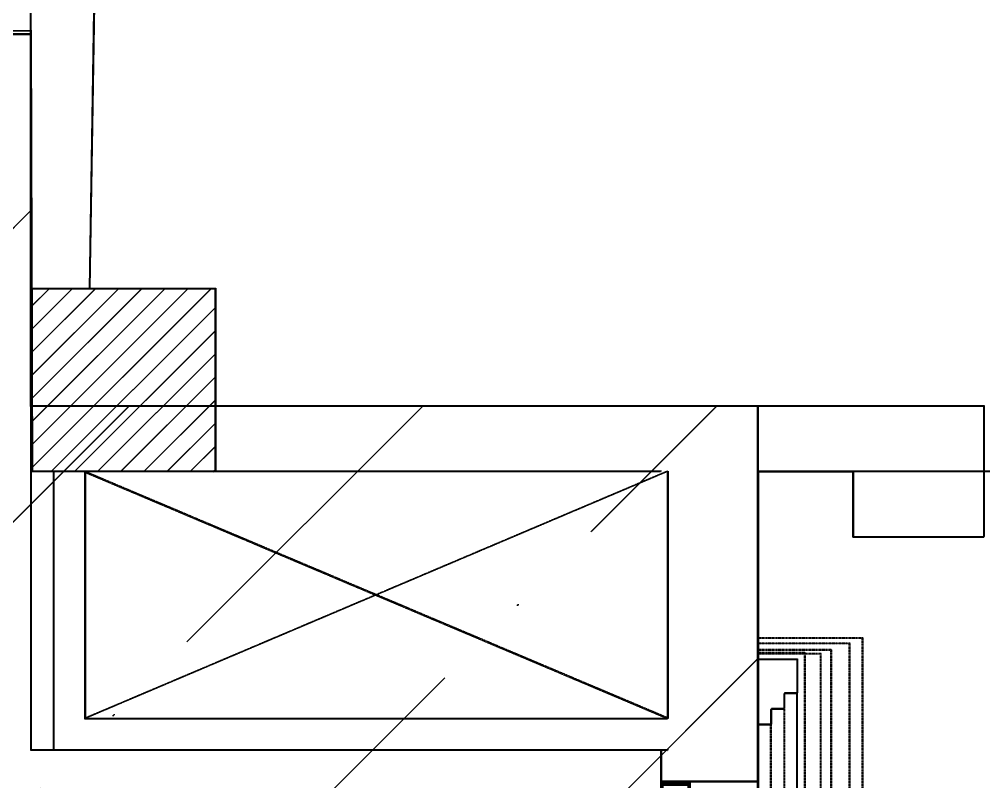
# Model space of a CAD drawing. Header units: inches. Extents: x 4821 to 127877, y 58012 to 433683.
# Drawn here: x 80054 to 83738, y 79419 to 82333 of the extents above; entities that cross this region are included whole.
import ezdxf

# ---------------------------------------------------------------- set-up
doc = ezdxf.new("R2010")
doc.units = ezdxf.units.IN
doc.header["$MEASUREMENT"] = 0
doc.linetypes.add('104-TYPICAL FLOOR$0$HIDDEN', pattern=[0.375, 0.25, -0.125])
doc.linetypes.add('ducT FIRST$0$New Plans (8)$0$HIDDEN', pattern=[0.375, 0.25, -0.125])
for name, color, linetype in [('A-ELV', 11, 'Continuous'), ('A-LIN-10', 8, 'Continuous'), ('A-WAL-CMU', 7, 'Continuous'), ('A-WALL', 53, 'Continuous'), ('A-WIN', 141, 'Continuous'), ('COL FISRT$0$COL GROUND$0$Cloums$0$A-COL-HAT', 8, 'Continuous'), ('COL FISRT$0$COL GROUND$0$Cloums$0$A-COL-RFC', 210, 'Continuous'), ('ducT FIRST$0$New Plans (8)$0$A-FLOR-OVHD', 8, 'ducT FIRST$0$New Plans (8)$0$HIDDEN'), ('HA', 9, 'Continuous')]:
    doc.layers.add(name, color=color, linetype=linetype)

# ---------------------------------------------------------------- blocks, each defined once
blk = doc.blocks.new('COL FISRT')
at = {"layer": 'COL FISRT$0$COL GROUND$0$Cloums$0$A-COL-HAT'}
h = blk.add_hatch(dxfattribs=at)
h.set_pattern_fill('ANSI31', color=256, scale=500)
h.set_pattern_definition([(45, (1133516.307, -1550851.567), (-44.194174, 44.194174), [])])
h.paths.add_polyline_path([(1193274.7, -1525919.7), (1192574.7, -1525919.7), (1192574.7, -1525219.7), (1193274.7, -1525219.7)])
at = {"layer": 'COL FISRT$0$COL GROUND$0$Cloums$0$A-COL-RFC', "linetype": 'Continuous'}
blk.add_lwpolyline([(1193274.7, -1525919.7), (1192574.7, -1525919.7), (1192574.7, -1525219.7), (1193274.7, -1525219.7)], close=True, dxfattribs=at)
blk = doc.blocks.new('duct gr')
at = {"layer": 'A-WAL-CMU'}
for points in [[(1192680.9, -1621130), (1192680.9, -1622192), (1195028.5, -1622192.6)], [(1192800.9, -1621130), (1192800.9, -1622072), (1195028.6, -1622072.6)], [(1195028.6, -1622072.6), (1195028.6, -1621128.3)]]:
    blk.add_lwpolyline(points, dxfattribs=at)
at = {"layer": 'ducT FIRST$0$New Plans (8)$0$A-FLOR-OVHD', "elevation": 0}
blk.add_lwpolyline([(1195024.5, -1621128.3), (1192800.9, -1622072)], dxfattribs=at)
at = {"layer": 'ducT FIRST$0$New Plans (8)$0$A-FLOR-OVHD'}
blk.add_lwpolyline([(1195028.6, -1622072.6), (1192800.9, -1621130)], dxfattribs=at)
blk = doc.blocks.new('nn win')
for points in [[(1073782.3, -1333384.7, 0.506094), (1073772.7, -1333379.1), (1073772.7, -1333381.8), (1073761.4, -1333381.8), (1073761.4, -1333384.7)], [(1073782.3, -1333396.7, -0.506094), (1073772.7, -1333402.3), (1073772.7, -1333399.7), (1073761.4, -1333399.7), (1073761.4, -1333396.7)], [(1074343.1, -1333384.7, -0.506094), (1074352.7, -1333379.1), (1074352.7, -1333381.8), (1074364, -1333381.8), (1074364, -1333384.7)], [(1074343.1, -1333396.7, 0.506094), (1074352.7, -1333402.3), (1074352.7, -1333399.7), (1074364, -1333399.7), (1074364, -1333396.7)]]:
    blk.add_hatch(color=2).paths.add_polyline_path(points)
at = {"color": 2}
for p, q in [((1073652.7, -1333363.2, -517.5), (1073642.7, -1333363.2, -517.5)), ((1074472.7, -1333363.2, -517.5), (1074482.7, -1333363.2, -517.5)), ((1073642.7, -1333473.2, -517.5), (1073652.7, -1333473.2, -517.5)), ((1074482.7, -1333473.2, -517.5), (1074472.7, -1333473.2, -517.5))]:
    blk.add_line(p, q, dxfattribs=at)
for p, q in [((1074352.7, -1333363.2, 517.5), (1073772.7, -1333363.2, -517.5)), ((1073772.7, -1333418.2, -517.5), (1074352.7, -1333418.2, 517.5)), ((1074432.7, -1333473.2, 703), (1073692.7, -1333473.2, -517.5))]:
    blk.add_line(p, q)
at = {"color": 2, "elevation": 1035}
for points in [[(1073652.7, -1333473.2), (1073692.7, -1333473.2), (1073692.7, -1333363.2), (1073692.7, -1333363.2), (1073692.7, -1333363.2), (1073652.7, -1333363.2)], [(1074472.7, -1333473.2), (1074432.7, -1333473.2), (1074432.7, -1333363.2), (1074432.7, -1333363.2), (1074432.7, -1333363.2), (1074472.7, -1333363.2)]]:
    blk.add_lwpolyline(points, close=True, dxfattribs=at)
at = {"color": 9, "elevation": 1035}
for points in [[(1073657.7, -1333468.2), (1073687.7, -1333468.2), (1073687.7, -1333368.2), (1073657.7, -1333368.2)], [(1074467.7, -1333468.2), (1074437.7, -1333468.2), (1074437.7, -1333368.2), (1074467.7, -1333368.2)]]:
    blk.add_lwpolyline(points, close=True, dxfattribs=at)
at = {"color": 2}
for points, elevation in [([(1073772.7, -1333384.7), (1073772.7, -1333363.2), (1073692.7, -1333363.2), (1073692.7, -1333418.2), (1073772.7, -1333418.2), (1073772.7, -1333396.7)], -517.5), ([(1074352.7, -1333384.7), (1074352.7, -1333363.2), (1074432.7, -1333363.2), (1074432.7, -1333418.2), (1074352.7, -1333418.2), (1074352.7, -1333396.7)], 517.5)]:
    blk.add_lwpolyline(points, dxfattribs=dict(at, elevation=elevation))
at = {"color": 9}
for points, elevation in [([(1073768.2, -1333384.7), (1073768.2, -1333367.7), (1073697.2, -1333367.7), (1073697.2, -1333413.7), (1073768.2, -1333413.7), (1073768.2, -1333396.7)], -517.5), ([(1074357.2, -1333384.7), (1074357.2, -1333367.7), (1074428.2, -1333367.7), (1074428.2, -1333413.7), (1074357.2, -1333413.7), (1074357.2, -1333396.7)], 517.5)]:
    blk.add_lwpolyline(points, dxfattribs=dict(at, elevation=elevation))
at = {"elevation": 1035}
blk.add_lwpolyline([(1073751.4, -1333396.7), (1074374, -1333396.7), (1074374, -1333384.7), (1073751.4, -1333384.7)], close=True, dxfattribs=at)
at = {"color": 2, "elevation": 1035}
for points in [[(1073782.3, -1333384.7, 0.506094), (1073772.7, -1333379.1), (1073772.7, -1333381.8), (1073761.4, -1333381.8), (1073761.4, -1333384.7)], [(1073782.3, -1333396.7, -0.506094), (1073772.7, -1333402.3), (1073772.7, -1333399.7), (1073761.4, -1333399.7), (1073761.4, -1333396.7)], [(1074343.1, -1333384.7, -0.506094), (1074352.7, -1333379.1), (1074352.7, -1333381.8), (1074364, -1333381.8), (1074364, -1333384.7)], [(1074343.1, -1333396.7, 0.506094), (1074352.7, -1333402.3), (1074352.7, -1333399.7), (1074364, -1333399.7), (1074364, -1333396.7)]]:
    blk.add_lwpolyline(points, format="xyb", close=True, dxfattribs=at)
blk = doc.blocks.new('kr')
at = {"layer": 'A-ELV'}
blk.add_line((1023877.5, -1333095), (1020301.6, -1333095, 0), dxfattribs=at)
at = {"layer": 'A-ELV', "elevation": 0}
blk.add_lwpolyline([(1020171.6, -1333095), (1020301.6, -1333095), (1020301.6, -1333145), (1020361.6, -1333145), (1020361.6, -1333195), (1020421.6, -1333195), (1020421.6, -1333245), (1020171.6, -1333245), (1020171.6, -1333095)], dxfattribs=at)
at = {"layer": 'A-LIN-10', "linetype": '104-TYPICAL FLOOR$0$HIDDEN', "ltscale": 0.4}
for p, q in [((1020091.2, -1332845, 0), (1020091.2, -1333245, 0)), ((1022307.5, -1332845), (1020091.2, -1332845, 0)), ((1020111.2, -1332895, 0), (1020111.2, -1333245, 0)), ((1022307.5, -1332895), (1020111.2, -1332895, 0)), ((1022307.5, -1332965), (1020136.2, -1332965, 0)), ((1020136.2, -1332965, 0), (1020136.2, -1333245, 0)), ((1020136.2, -1333005, 0), (1020136.2, -1333245, 0)), ((1022307.5, -1333005), (1020151.2, -1333005, 0)), ((1020151.2, -1333005, 0), (1020151.2, -1333245, 0)), ((1020146.6, -1333065, 0), (1020146.6, -1333245, 0)), ((1022307.5, -1333065), (1020146.6, -1333065, 0)), ((1020361.6, -1333145, 0), (1023817.5, -1333145)), ((1023757.5, -1333195), (1020421.6, -1333195, 0))]:
    blk.add_line(p, q, dxfattribs=at)
blk = doc.blocks.new('FIRST SLAB EDGE')
at = {"layer": 'A-WAL-CMU'}
for p, q in [((1196806.4, -1730486.1, 0), (1196806.4, -1729986.1, 0)), ((1195942.3, -1730236.1, 0), (1196306.4, -1730236.1, 0)), ((1196306.4, -1730486.1, 0), (1196306.4, -1730236.1, 0)), ((1196306.4, -1730486.1, 0), (1196806.4, -1730486.1, 0)), ((1195572.3, -1731300.4, 0), (1195572.3, -1731420.2, 0))]:
    blk.add_line(p, q, dxfattribs=at)
at = {"layer": 'A-WAL-CMU', "elevation": 0}
for points in [[(1196806.4, -1729986.1), (1195572.3, -1729986.1)], [(1195572.3, -1731420.2), (1195942.3, -1731420.2), (1195942.3, -1730236.1)]]:
    blk.add_lwpolyline(points, dxfattribs=at)
at = {"layer": 'A-WAL-CMU', "rotation": 270}
blk.add_blockref('kr', (2529187.3, -710782.1, 848.3), dxfattribs=at)
at = {"layer": 'A-WIN', "rotation": 270}
blk.add_blockref('nn win', (2529045.5, -657777.6, 0), dxfattribs=at)

msp = doc.modelspace()

# ---------------------------------------------------------------- hatches: boundary and pattern name
at = {"layer": 'A-WALL'}
h = msp.add_hatch(dxfattribs=at)
h.set_pattern_fill('ANSI36', color=5, scale=250)
h.set_pattern_definition([(45, (-965085.9, -3816.7), (420.9495, 1543.4815), [1984.375, -396.875, 0, -396.875])])
h.paths.add_polyline_path([(82875.6, 80853.3), (80097.5, 80853.3), (80097.5, 82525.9), (66209.9, 82525.9), (66209.9, 68904.5), (82875.6, 68904.5)])
h.paths.add_polyline_path([(51096.6, 82525.9), (37209, 82525.9), (37209, 80853.3), (34431, 80853.3), (34431, 68904.5), (51096.6, 68904.5)])
h = msp.add_hatch(dxfattribs=at)
h.set_pattern_fill('ANSI36', color=5, scale=250)
h.set_pattern_definition([(45, (-965082.5, -3813.7), (420.9495, 1543.4815), [1984.375, -396.875, 0, -396.875])])
h.paths.add_polyline_path([(82879, 80856.3), (80100.9, 80856.3), (80100.9, 82528.8), (66213.3, 82528.8), (66213.3, 68907.5), (82879, 68907.5)])
h.paths.add_polyline_path([(51100, 82528.8), (37212.4, 82528.8), (37212.4, 80856.3), (34434.4, 80856.3), (34434.4, 68907.5), (51100, 68907.5)])

# ---------------------------------------------------------------- linework, layer by layer
at = {"layer": 'A-WAL-CMU'}
for p, q in [((75177.9, 82275.8, 0), (80096.9, 82275.9)), ((75177.9, 82275.8, 0), (80096.9, 82275.9, 0)), ((75181.3, 82278.8, 0), (80100.3, 82278.8)), ((75181.3, 82278.8, 0), (80100.3, 82278.8, 0)), ((80096.9, 82275.9), (80101.2, 80603.3)), ((80096.9, 82275.9, 0), (80101.2, 80603.3, 0)), ((80100.3, 82278.8), (80104.6, 80606.3)), ((80100.3, 82278.8, 0), (80104.6, 80606.3, 0))]:
    msp.add_line(p, q, dxfattribs=at)
for points in [[(80322.1, 81303.3), (80345.3, 82775.9)], [(80325.5, 81306.3), (80348.7, 82778.9)], [(82504.3, 80853.3), (80801.2, 80853.3)], [(82507.7, 80856.3), (80804.6, 80856.3)], [(82504.3, 80603.3), (80801.2, 80603.3)], [(82507.7, 80606.3), (80804.6, 80606.3)]]:
    msp.add_lwpolyline(points, dxfattribs=at)
at = {"layer": 'A-WALL'}
for points in [[(82874.9, 99395.9), (82875, 89400.9), (87604.3, 89400.9), (87604.3, 80603.3), (82874.3, 80603.3), (82874.9, 68904.5), (66209.3, 68904.5), (66209.3, 82275.8), (51096, 82275.8), (51096, 68904.5), (34429, 68904.5), (34429.7, 80603.3), (29699.4, 80603.3), (29696.7, 89400.8), (34429.7, 89400.9), (34429.7, 99395.9), (82874.9, 99395.9)], [(82878.3, 99398.8), (82878.3, 89403.9), (87607.7, 89403.9), (87607.7, 80606.3), (82877.7, 80606.3), (82878.3, 68907.5), (66212.7, 68907.5), (66212.7, 82278.8), (51099.4, 82278.8), (51099.4, 68907.5), (34432.4, 68907.5), (34433.1, 80606.3), (29702.8, 80606.3), (29700.1, 89403.8), (34433.1, 89403.9), (34433.1, 99398.8), (82878.3, 99398.8)]]:
    msp.add_lwpolyline(points, dxfattribs=at)
at = {"layer": 'A-WALL', "elevation": 0}
for points in [[(66209.3, 68904.5), (82874.9, 68904.5), (82874.9, 80853.3), (80096.9, 80853.3), (80096.9, 82525.9), (66209.3, 82525.9), (66209.3, 68904.5)], [(66212.7, 68907.5), (82878.3, 68907.5), (82878.3, 80856.3), (80100.3, 80856.3), (80100.3, 82528.8), (66212.7, 82528.8), (66212.7, 68907.5)], [(66579.3, 75697.4), (66579.3, 79675.9), (67297, 79675.9), (67297, 82275.9), (72068.6, 82275.9), (72068.6, 80827.4), (74254.3, 80827.4), (74254.3, 79625.9), (75054.3, 79625.9), (75054.3, 80425.9), (74927.9, 80425.9), (74927.9, 82275.9), (80096.9, 82289), (80096.9, 79539.6), (82504.3, 79539.6), (82504.3, 71375.9)], [(66582.7, 75700.4), (66582.7, 79678.8), (67300.4, 79678.8), (67300.4, 82278.9), (72072, 82278.9), (72072, 80830.4), (74257.7, 80830.4), (74257.7, 79628.8), (75057.7, 79628.8), (75057.7, 80428.8), (74931.3, 80428.8), (74931.3, 82278.8), (80100.3, 82292), (80100.3, 79542.6), (82507.7, 79542.6), (82507.7, 71378.8)]]:
    msp.add_lwpolyline(points, dxfattribs=at)
at = {"layer": 'HA', "elevation": 0}
for points in [[(51096, 68904.5), (34430.4, 68904.5), (34430.4, 80603.3), (29699.4, 80603.3), (29698.8, 89398.6), (34429.7, 89398.6), (34429.7, 99395.9), (82874.9, 99395.9), (82875, 89400.9), (87604.3, 89400.9), (87575.6, 80603.3), (82874.9, 80603.3), (82874.9, 68904.5), (34429, 68907.1)], [(51099.4, 68907.5), (34433.8, 68907.5), (34433.8, 80606.3), (29702.8, 80606.3), (29702.2, 89401.6), (34433.1, 89401.6), (34433.1, 99398.8), (82878.3, 99398.8), (82878.3, 89403.9), (87607.7, 89403.9), (87579, 80606.3), (82878.3, 80606.3), (82878.3, 68907.5), (34432.4, 68910.1)]]:
    msp.add_lwpolyline(points, dxfattribs=at)

# ---------------------------------------------------------------- block references
at = {"layer": 'A-WAL-CMU'}
for name, p in [('FIRST SLAB EDGE', (-1113068, 1810839.4, 0)), ('FIRST SLAB EDGE', (-1113064.6, 1810842.4, 0)), ('COL FISRT', (-1112473.6, 1606522.9)), ('COL FISRT', (-1112470.2, 1606525.9)), ('duct gr', (-1112497.5, 1701731.6, 0)), ('duct gr', (-1112494.1, 1701734.6, 0))]:
    msp.add_blockref(name, p, dxfattribs=at)

doc.saveas('drawing.dxf')
